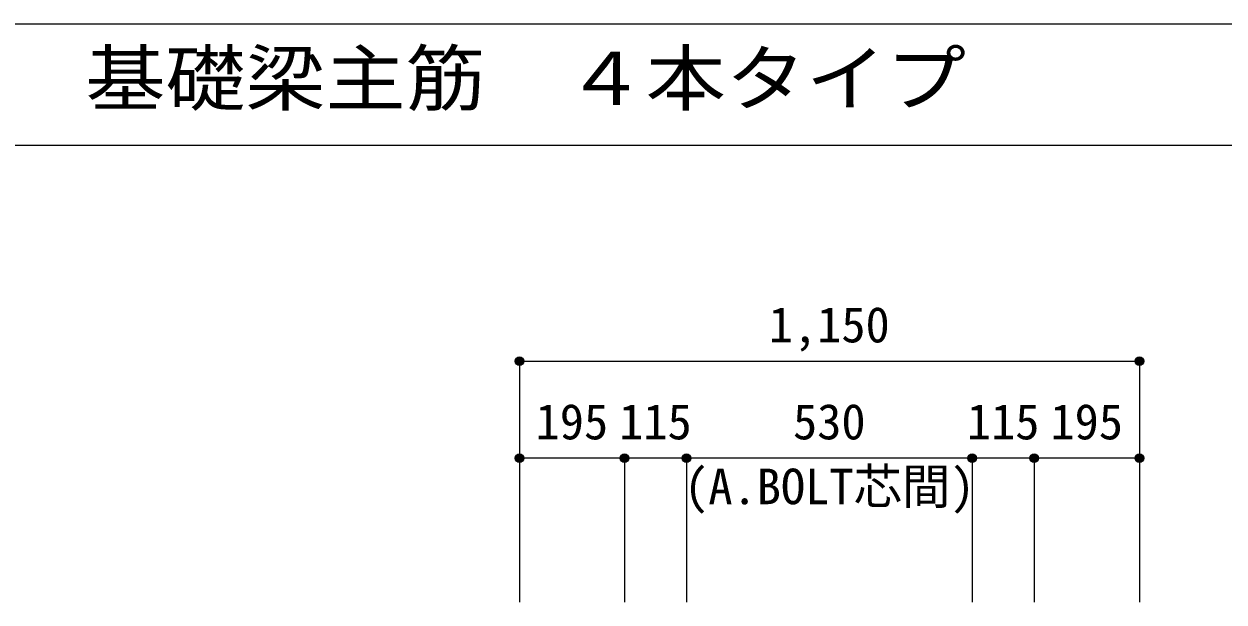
# Model space of a CAD drawing. Units: millimetres at full size, sheet at 1:30. Extents: x -5973 to 5954, y -4195 to 4201.
# Drawn here: x -942 to 1284, y 3128 to 4201 of the extents above; entities that cross this region are included whole.
import ezdxf
from ezdxf.enums import TextEntityAlignment as Align

# ---------------------------------------------------------------- set-up
doc = ezdxf.new("R2010")
doc.units = ezdxf.units.MM
doc.header["$LTSCALE"] = 30
doc.header["$PDMODE"] = 32
doc.header["$PDSIZE"] = 15
for name, color, linetype in [('0-D', 4, 'Continuous'), ('6-7_文字', 7, 'Continuous'), ('F-0_枠', 6, 'Continuous')]:
    doc.layers.add(name, color=color, linetype=linetype)
doc.styles.add('ＭＳ ゴシック', font='')
doc.styles.get('ＭＳ ゴシック').set_extended_font_data('MS Gothic')

msp = doc.modelspace()

# ---------------------------------------------------------------- linework, layer by layer
at = {"layer": '0-D'}
for p, q in [((-22.56, 3575.34), (-22.56, 3395.34)), ((-22.56, 3575.34), (1127.44, 3575.34)), ((1127.44, 3575.34), (1127.44, 3395.34)), ((172.44, 3395.34), (-22.56, 3395.34)), ((-22.56, 3395.34), (-22.56, 3128.3)), ((287.44, 3395.34), (172.44, 3395.34)), ((172.44, 3395.34), (172.44, 3128.3)), ((817.44, 3395.34), (287.44, 3395.34)), ((287.44, 3395.34), (287.44, 3128.3)), ((932.44, 3395.34), (817.44, 3395.34)), ((817.44, 3395.34), (817.44, 3128.3)), ((1127.44, 3395.34), (932.44, 3395.34)), ((932.44, 3395.34), (932.44, 3128.3)), ((1127.44, 3395.34), (1127.44, 3128.3)), ((1127.44, 3395.34), (1127.44, 3128.3))]:
    msp.add_line(p, q, dxfattribs=at)
for centre, radius in [((-22.56, 3575.34), 8), ((-22.56, 3575.34), 7.2), ((-22.56, 3575.34), 6.4), ((-22.56, 3575.34), 5.6), ((-22.56, 3575.34), 4.8), ((-22.56, 3575.34), 4), ((-22.56, 3575.34), 3.2), ((-22.56, 3575.34), 2.4), ((-22.56, 3575.34), 1.6), ((-22.56, 3575.34), 0.8), ((1127.44, 3575.34), 8), ((1127.44, 3575.34), 7.2), ((1127.44, 3575.34), 6.4), ((1127.44, 3575.34), 5.6), ((1127.44, 3575.34), 4.8), ((1127.44, 3575.34), 4), ((1127.44, 3575.34), 3.2), ((1127.44, 3575.34), 2.4), ((1127.44, 3575.34), 1.6), ((1127.44, 3575.34), 0.8), ((-22.56, 3395.34), 8), ((-22.56, 3395.34), 7.2), ((-22.56, 3395.34), 6.4), ((-22.56, 3395.34), 5.6), ((-22.56, 3395.34), 4.8), ((-22.56, 3395.34), 4), ((-22.56, 3395.34), 3.2), ((-22.56, 3395.34), 2.4), ((-22.56, 3395.34), 1.6), ((-22.56, 3395.34), 0.8), ((172.44, 3395.34), 8), ((172.44, 3395.34), 7.2), ((172.44, 3395.34), 6.4), ((172.44, 3395.34), 5.6), ((172.44, 3395.34), 4.8), ((172.44, 3395.34), 4), ((172.44, 3395.34), 3.2), ((172.44, 3395.34), 2.4), ((172.44, 3395.34), 1.6), ((172.44, 3395.34), 0.8), ((287.44, 3395.34), 8), ((287.44, 3395.34), 7.2), ((287.44, 3395.34), 6.4), ((287.44, 3395.34), 5.6), ((287.44, 3395.34), 4.8), ((287.44, 3395.34), 4), ((287.44, 3395.34), 3.2), ((287.44, 3395.34), 2.4), ((287.44, 3395.34), 1.6), ((287.44, 3395.34), 0.8), ((817.44, 3395.34), 8), ((817.44, 3395.34), 7.2), ((817.44, 3395.34), 6.4), ((817.44, 3395.34), 5.6), ((817.44, 3395.34), 4.8), ((817.44, 3395.34), 4), ((817.44, 3395.34), 3.2), ((817.44, 3395.34), 2.4), ((817.44, 3395.34), 1.6), ((817.44, 3395.34), 0.8), ((932.44, 3395.34), 8), ((932.44, 3395.34), 7.2), ((932.44, 3395.34), 6.4), ((932.44, 3395.34), 5.6), ((932.44, 3395.34), 4.8), ((932.44, 3395.34), 4), ((932.44, 3395.34), 3.2), ((932.44, 3395.34), 2.4), ((932.44, 3395.34), 1.6), ((932.44, 3395.34), 0.8), ((1127.44, 3395.34), 8), ((1127.44, 3395.34), 7.2), ((1127.44, 3395.34), 6.4), ((1127.44, 3395.34), 5.6), ((1127.44, 3395.34), 4.8), ((1127.44, 3395.34), 4), ((1127.44, 3395.34), 3.2), ((1127.44, 3395.34), 2.4), ((1127.44, 3395.34), 1.6), ((1127.44, 3395.34), 0.8)]:
    msp.add_circle(centre, radius, dxfattribs=at)
at = {"layer": '0-D', "color": 7}
for p in [(-22.56, 3575.34), (-22.56, 3575.34), (1127.44, 3575.34), (-22.56, 3395.34), (-22.56, 3395.34), (172.44, 3395.34), (172.44, 3395.34), (287.44, 3395.34), (287.44, 3395.34), (817.44, 3395.34), (817.44, 3395.34), (932.44, 3395.34), (932.44, 3395.34), (1127.44, 3395.34), (1127.44, 3395.34)]:
    msp.add_point(p, dxfattribs=at)
at = {"layer": 'F-0_枠'}
msp.add_line((-5972.88, 4201.15), (5954.1, 4201.15), dxfattribs=at)
at = {"layer": 'F-0_枠', "color": 2}
msp.add_line((-5972.88, 3976.15), (3723.6, 3976.15), dxfattribs=at)

# ---------------------------------------------------------------- texts
at = {"layer": '0-D', "style": 'ＭＳ ゴシック'}
for s, p in [('1,150', (439.94, 3590.34)), ('195', (7.44, 3410.34)), ('530', (484.94, 3410.34)), ('195', (962.44, 3410.34)), ('115', (162.44, 3410.34)), ('115', (807.44, 3410.34)), ('(A.BOLT芯間)', (283.02, 3290.06))]:
    msp.add_text(s, height=65.98, dxfattribs=at).set_placement(p, align=Align.BOTTOM_LEFT)
at = {"layer": '6-7_文字', "color": 2, "style": 'ＭＳ ゴシック', "width": 1.1}
msp.add_text('\u3000\u3000基礎梁主筋\u3000４本タイプ', height=98.97, dxfattribs=at).set_placement((-1124.64, 4021.15), align=Align.BOTTOM_LEFT)

doc.saveas('drawing.dxf')
